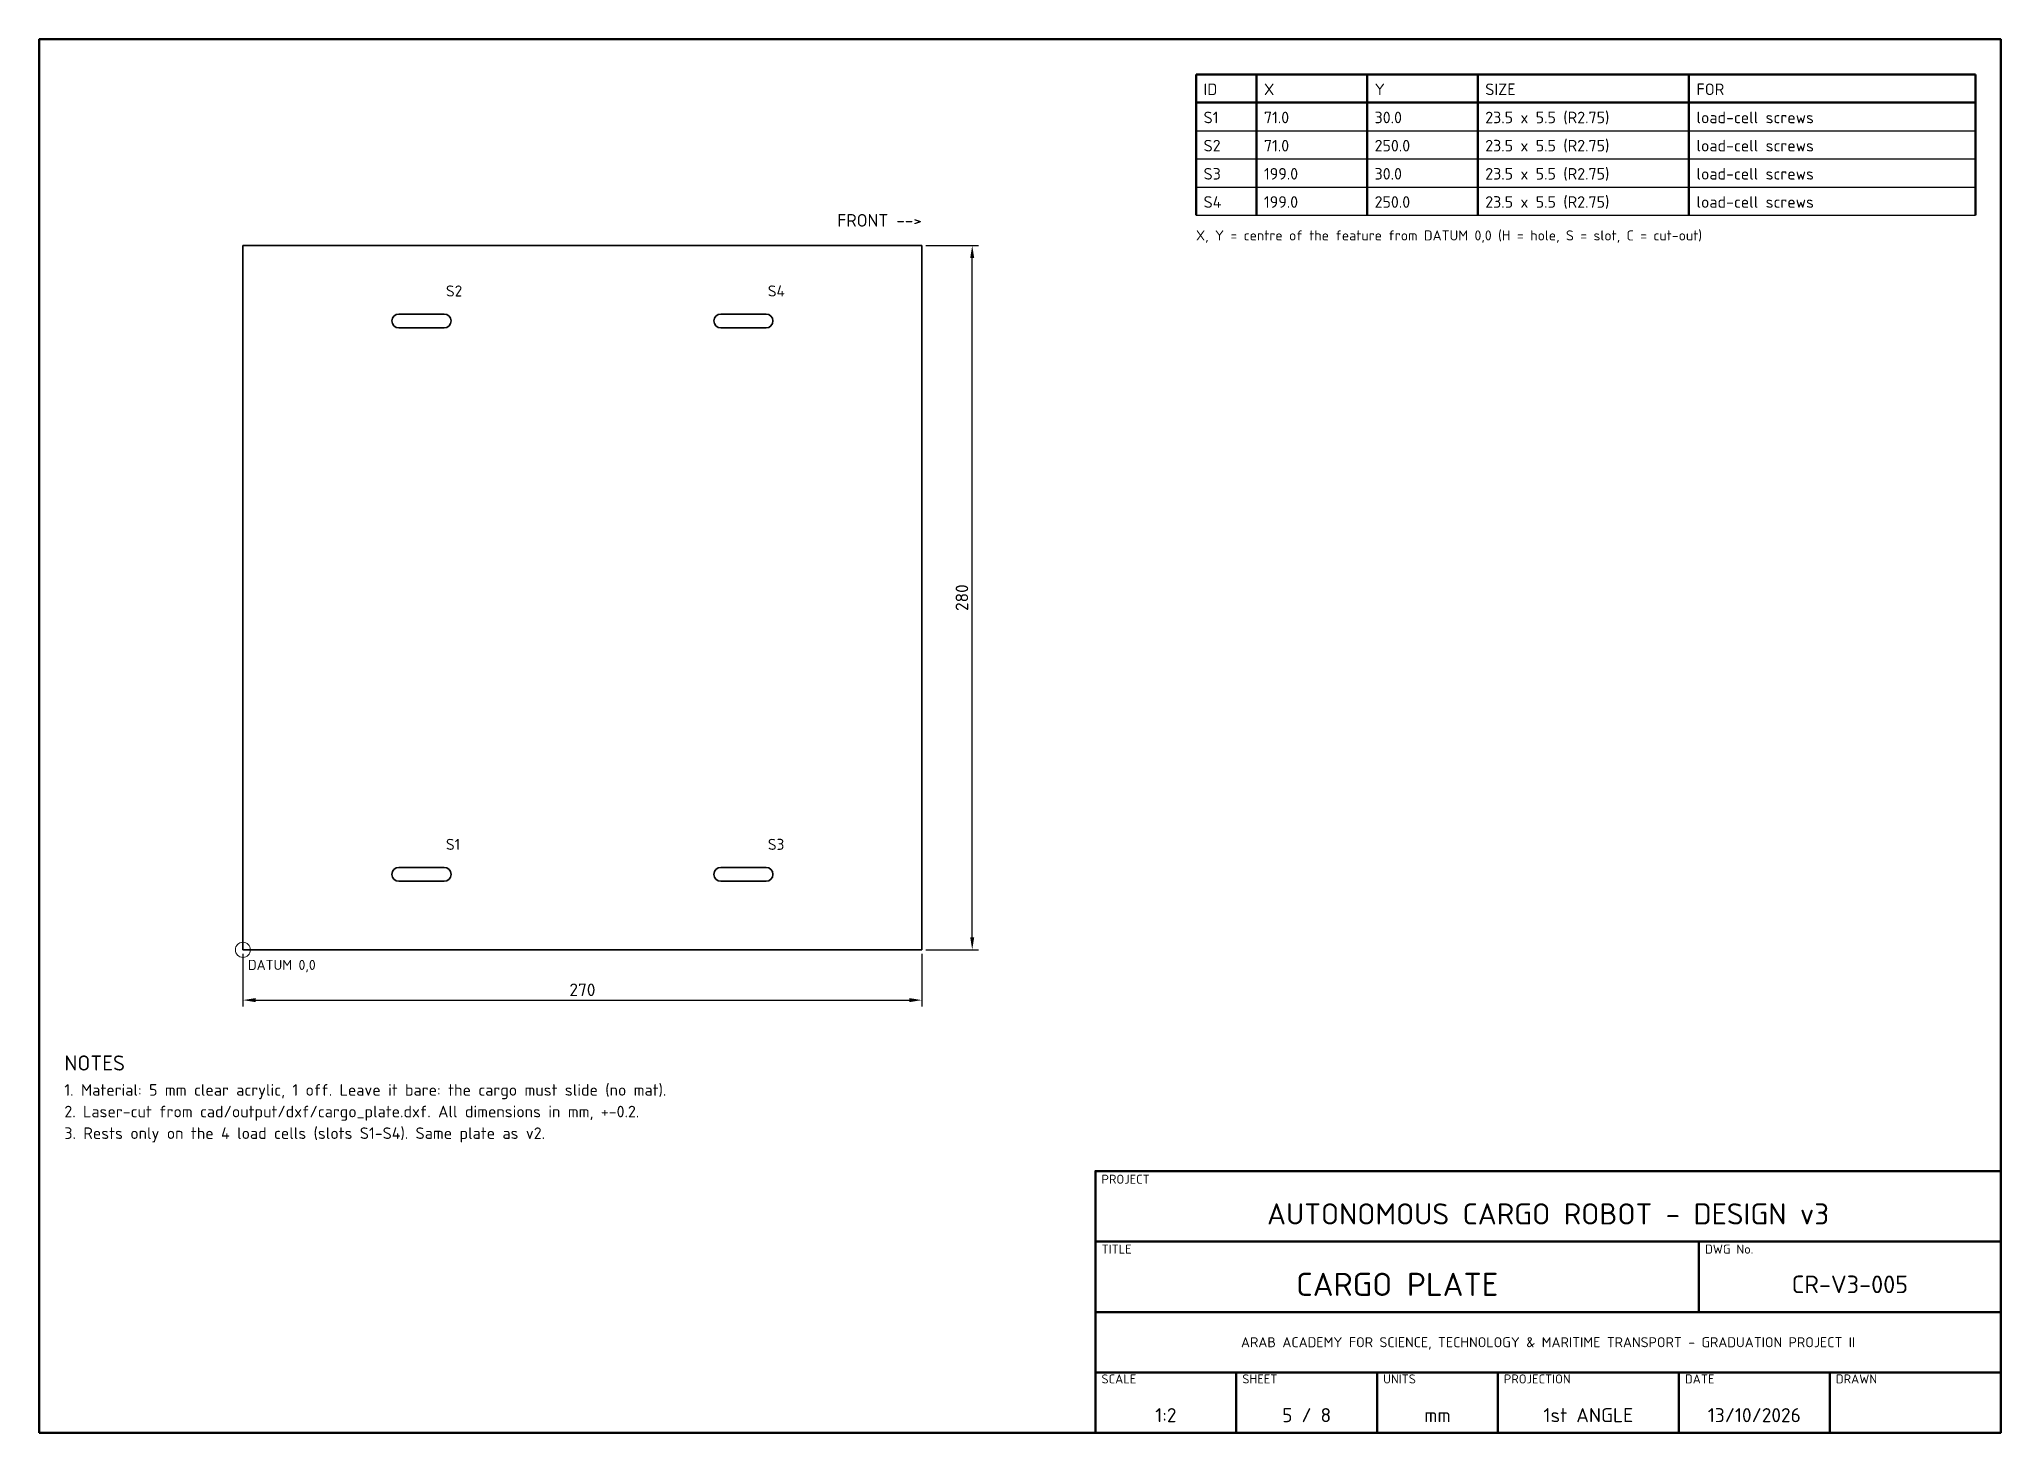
# Paper-space layout '05 CARGO PLATE' of a CAD drawing. Header units: millimetres. Extents: x 20 to 410, y 10 to 287.
# The model-space entities are those that its viewports show. They can reach past a viewport. Long polylines and large blocks are cut down to what shows.
import ezdxf
from ezdxf.enums import TextEntityAlignment as Align

# ---------------------------------------------------------------- set-up
doc = ezdxf.new("R2010")
doc.units = ezdxf.units.MM
for name, color, linetype, lineweight in [('2D-VISIBLE', 7, 'Continuous', 35), ('DIMENSIONS', 4, 'Continuous', 18), ('TEXT', 7, 'Continuous', 25), ('TITLEBLOCK', 7, 'Continuous', 50)]:
    doc.layers.add(name, color=color, linetype=linetype, lineweight=lineweight)
doc.layers.add('VIEWPORTS', color=8, linetype='Continuous', lineweight=13, plot=False)
doc.styles.add('ISO', font='isocpeur.ttf')
doc.styles.add('OpenSansCondensed-Light', font='OpenSansCondensed-Light.ttf')
doc.dimstyles.new('EZDXF', dxfattribs={"dimtxt": 0.25, "dimasz": 0.175, "dimexe": 0.375, "dimexo": 0.125, "dimgap": 0.1, "dimtad": 1, "dimlfac": 100, "dimzin": 12, "dimdsep": 46, "dimtxsty": 'OpenSansCondensed-Light', "dimblk": 'ARCHTICK', "dimcen": 2.5, "dimazin": 3, "dimtfac": 0.5, "dimtmove": 2, "dimatfit": 3})

# ---------------------------------------------------------------- blocks, each defined once
blk = doc.blocks.new('_CLOSEDFILLED')
at = {"color": 0, "linetype": 'BYBLOCK'}
blk.add_solid([(-1, 0.16), (0, 0), (-1, -0.16)], dxfattribs=at)
blk = doc.blocks.new('*D15')
at = {"color": 4}
for p, q in [((7391, -86.6), (7391, -107.5)), ((7661, -86.6), (7661, -107.5)), ((7396, -105), (7656, -105))]:
    blk.add_line(p, q, dxfattribs=at)
at = {"layer": 'Defpoints'}
for p in [(7391, -85), (7661, -85), (7391, -105)]:
    blk.add_point(p, dxfattribs=at)
at = {"layer": 'DIMENSIONS', "color": 4, "xscale": 5, "yscale": 5, "rotation": 180}
blk.add_blockref('_CLOSEDFILLED', (7391, -105), dxfattribs=at)
at = {"layer": 'DIMENSIONS', "color": 4, "xscale": 5, "yscale": 5}
blk.add_blockref('_CLOSEDFILLED', (7661, -105), dxfattribs=at)
at = {"layer": 'DIMENSIONS', "color": 7, "insert": (7526, -100.9), "char_height": 5, "attachment_point": 5, "style": 'ISO'}
blk.add_mtext('270', dxfattribs=at)
blk = doc.blocks.new('*D16')
at = {"color": 4}
for p, q in [((7662.6, 195), (7683.5, 195)), ((7681, -80), (7681, 190)), ((7662.6, -85), (7683.5, -85))]:
    blk.add_line(p, q, dxfattribs=at)
at = {"layer": 'Defpoints'}
for p in [(7661, 195), (7661, -85), (7681, -85)]:
    blk.add_point(p, dxfattribs=at)
at = {"layer": 'DIMENSIONS', "color": 4, "xscale": 5, "yscale": 5}
for p, rotation in [((7681, 195), 90), ((7681, -85), 270)]:
    blk.add_blockref('_CLOSEDFILLED', p, dxfattribs=dict(at, rotation=rotation))
at = {"layer": 'DIMENSIONS', "color": 7, "insert": (7676.9, 55), "char_height": 5, "attachment_point": 5, "rotation": 90, "style": 'ISO'}
blk.add_mtext('280', dxfattribs=at)

msp = doc.modelspace()

# ---------------------------------------------------------------- linework, layer by layer
at = {"layer": '2D-VISIBLE'}
for p, q in [((7661, 195), (7391, 195)), ((7391, 195), (7391, -85)), ((7661, -85), (7661, 195)), ((7453, 167.75), (7471, 167.75)), ((7581, 167.75), (7599, 167.75)), ((7471, 162.25), (7453, 162.25)), ((7599, 162.25), (7581, 162.25)), ((7453, -52.25), (7471, -52.25)), ((7581, -52.25), (7599, -52.25)), ((7471, -57.75), (7453, -57.75)), ((7599, -57.75), (7581, -57.75)), ((7391, -85), (7661, -85))]:
    msp.add_line(p, q, dxfattribs=at)
for centre, start, end in [((7453, 165), 90, 270), ((7471, 165), 270, 90), ((7581, 165), 90, 270), ((7599, 165), 270, 90), ((7453, -55), 90, 270), ((7471, -55), 270, 90), ((7581, -55), 90, 270), ((7599, -55), 270, 90)]:
    msp.add_arc(centre, 2.75, start, end, dxfattribs=at)

# ---------------------------------------------------------------- dimensions: what is measured, and where the dimension line sits
at = {"layer": 'DIMENSIONS'}
dim = msp.add_linear_dim(base=(7681, -85), p1=(7661, -85), p2=(7661, 195), angle=90, dimstyle='EZDXF', override={"dimscale": 2, "dimtxt": 2.5, "dimasz": 2.5, "dimexe": 1.25, "dimexo": 0.8, "dimgap": 0.8, "dimtad": 1, "dimtih": 0, "dimtoh": 0, "dimdec": 1, "dimlfac": 1, "dimzin": 8, "dimdsep": 46, "dimpost": '', "dimtxsty": 'ISO', "dimtsz": 0, "dimdle": 0, "dimclrd": 4, "dimclre": 4, "dimclrt": 7}, dxfattribs=at)
dim.commit()
dim.dimension.update_dxf_attribs({"geometry": '*D16', "text_midpoint": (7676.9, 55)})
dim = msp.add_linear_dim(base=(7391, -105), p1=(7391, -85), p2=(7661, -85), dimstyle='EZDXF', override={"dimscale": 2, "dimtxt": 2.5, "dimasz": 2.5, "dimexe": 1.25, "dimexo": 0.8, "dimgap": 0.8, "dimtad": 1, "dimtih": 0, "dimtoh": 0, "dimdec": 1, "dimlfac": 1, "dimzin": 8, "dimdsep": 46, "dimpost": '', "dimtxsty": 'ISO', "dimtsz": 0, "dimdle": 0, "dimclrd": 4, "dimclre": 4, "dimclrt": 7}, dxfattribs=at)
dim.commit()
dim.dimension.update_dxf_attribs({"geometry": '*D15', "text_midpoint": (7526, -100.9)})

psp = doc.layouts.new('05 CARGO PLATE')

# ---------------------------------------------------------------- linework, layer by layer
at = {"layer": 'DIMENSIONS'}
psp.add_circle((60.5, 106), 1.5, dxfattribs=at)
at = {"layer": 'TEXT'}
for p, q in [((250, 268.8), (405, 268.8)), ((250, 263.2), (405, 263.2)), ((250, 257.6), (405, 257.6)), ((250, 252), (405, 252))]:
    psp.add_line(p, q, dxfattribs=at)
at = {"layer": 'TITLEBLOCK'}
for p, q in [((250, 280), (405, 280)), ((250, 280), (250, 252)), ((262, 280), (262, 252)), ((284, 280), (284, 252)), ((306, 280), (306, 252)), ((348, 280), (348, 252)), ((405, 280), (405, 252)), ((250, 274.4), (405, 274.4)), ((230, 48), (410, 48)), ((350, 34), (350, 48)), ((230, 34), (410, 34)), ((230, 22), (410, 22)), ((258, 10), (258, 22)), ((286, 10), (286, 22)), ((310, 10), (310, 22)), ((346, 10), (346, 22)), ((376, 10), (376, 22))]:
    psp.add_line(p, q, dxfattribs=at)
for points in [[(20, 10), (410, 10), (410, 287), (20, 287)], [(230, 10), (410, 10), (410, 62), (230, 62)]]:
    psp.add_lwpolyline(points, close=True, dxfattribs=at)

# ---------------------------------------------------------------- texts
at = {"layer": 'TEXT', "style": 'ISO'}
for s, height, p in [('ID', 2.3, (251.5, 275.9)), ('X', 2.3, (263.5, 275.9)), ('Y', 2.3, (285.5, 275.9)), ('SIZE', 2.3, (307.5, 275.9)), ('FOR', 2.3, (349.5, 275.9)), ('S1', 2.3, (251.5, 270.3)), ('71.0', 2.3, (263.5, 270.3)), ('30.0', 2.3, (285.5, 270.3)), ('23.5 x 5.5 (R2.75)', 2.3, (307.5, 270.3)), ('load-cell screws', 2.3, (349.5, 270.3)), ('S2', 2.3, (251.5, 264.7)), ('71.0', 2.3, (263.5, 264.7)), ('250.0', 2.3, (285.5, 264.7)), ('23.5 x 5.5 (R2.75)', 2.3, (307.5, 264.7)), ('load-cell screws', 2.3, (349.5, 264.7)), ('S3', 2.3, (251.5, 259.1)), ('199.0', 2.3, (263.5, 259.1)), ('30.0', 2.3, (285.5, 259.1)), ('23.5 x 5.5 (R2.75)', 2.3, (307.5, 259.1)), ('load-cell screws', 2.3, (349.5, 259.1)), ('S4', 2.3, (251.5, 253.5)), ('199.0', 2.3, (263.5, 253.5)), ('250.0', 2.3, (285.5, 253.5)), ('23.5 x 5.5 (R2.75)', 2.3, (307.5, 253.5)), ('load-cell screws', 2.3, (349.5, 253.5)), ('X, Y = centre of the feature from DATUM 0,0 (H = hole, S = slot, C = cut-out)', 2, (250, 247)), ('S2', 2.2, (100.8625, 235.8625)), ('S4', 2.2, (164.8625, 235.8625)), ('S1', 2.2, (100.8625, 125.8625)), ('S3', 2.2, (164.8625, 125.8625)), ('NOTES', 3, (25, 82)), ('1. Material: 5 mm clear acrylic, 1 off. Leave it bare: the cargo must slide (no mat).', 2.3, (25, 77)), ('2. Laser-cut from cad/output/dxf/cargo_plate.dxf. All dimensions in mm, +-0.2.', 2.3, (25, 72.7)), ('3. Rests only on the 4 load cells (slots S1-S4). Same plate as v2.', 2.3, (25, 68.4)), ('PROJECT', 1.8, (231.2, 59.5)), ('TITLE', 1.8, (231.2, 45.6)), ('DWG No.', 1.8, (351.2, 45.6)), ('SCALE', 1.8, (231.2, 19.8)), ('SHEET', 1.8, (259.2, 19.8)), ('UNITS', 1.8, (287.2, 19.8)), ('PROJECTION', 1.8, (311.2, 19.8)), ('DATE', 1.8, (347.2, 19.8)), ('DRAWN', 1.8, (377.2, 19.8))]:
    psp.add_text(s, height=height, dxfattribs=at).set_placement(p)
psp.add_text('FRONT -->', height=2.5, dxfattribs=at).set_placement((195.5, 249), align=Align.BOTTOM_RIGHT)
psp.add_text('DATUM 0,0', height=2, dxfattribs=at).set_placement((61.5, 104), align=Align.TOP_LEFT)
for s, height, p in [('AUTONOMOUS CARGO ROBOT - DESIGN v3', 4.2, (320, 53.5)), ('CARGO PLATE', 4.6, (290, 39.5)), ('CR-V3-005', 3.5, (380, 39.5)), ('ARAB ACADEMY FOR SCIENCE, TECHNOLOGY & MARITIME TRANSPORT - GRADUATION PROJECT II', 2, (320, 28)), ('1:2', 2.8, (244, 13.5)), ('5 / 8', 2.8, (272, 13.5)), ('mm', 2.8, (298, 13.5)), ('1st ANGLE', 2.8, (328, 13.5)), ('13/10/2026', 2.8, (361, 13.5))]:
    psp.add_text(s, height=height, dxfattribs=at).set_placement(p, align=Align.MIDDLE_CENTER)

# ---------------------------------------------------------------- viewports
at = {"layer": 'VIEWPORTS'}
psp.add_viewport(center=(215, 148.5), size=(390, 277), view_center_point=(7700, 0), view_height=554, dxfattribs=at)

doc.saveas('drawing.dxf')
